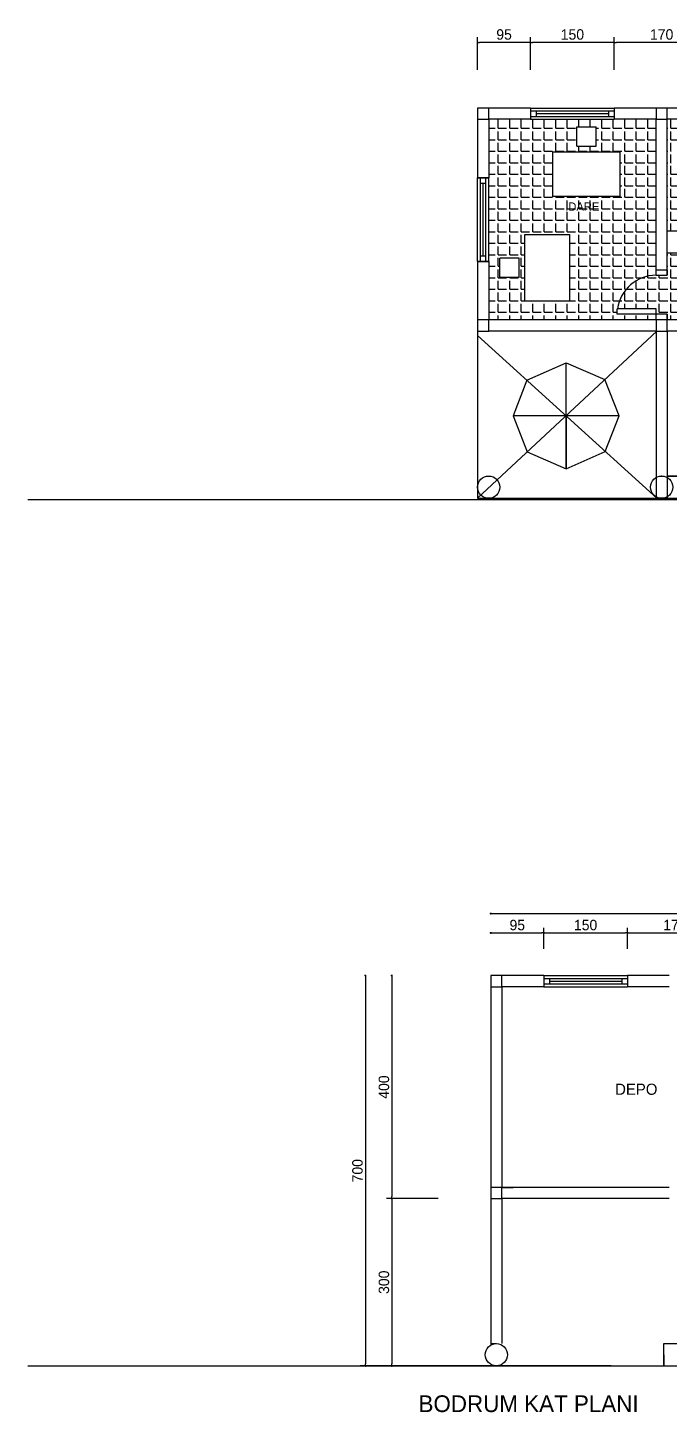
# Model space of a CAD drawing. Extents: x 9483 to 67306, y -5730 to 5191.
# Drawn here: x 17348 to 18498, y -5730 to -3247 of the extents above; entities that cross this region are included whole.
import ezdxf

# ---------------------------------------------------------------- set-up
doc = ezdxf.new("R2010")
doc.units = 0
doc.header["$MEASUREMENT"] = 0
doc.layers.get('0').update_dxf_attribs({"linetype": 'CONTINUOUS'})
doc.layers.get('DEFPOINTS').update_dxf_attribs({"linetype": 'CONTINUOUS'})
for name, color, linetype in [('duvar', 3, 'CONTINUOUS'), ('döşeme', 40, 'CONTINUOUS'), ('kolon', 1, 'CONTINUOUS'), ('Layer1', 4, 'CONTINUOUS'), ('yazı', 6, 'CONTINUOUS'), ('ölçü', 5, 'CONTINUOUS')]:
    doc.layers.add(name, color=color, linetype=linetype)
doc.dimstyles.get("Standard").update_dxf_attribs({"dimtxt": 0.18, "dimasz": 0.18, "dimexe": 0.18, "dimexo": 0.0625, "dimgap": 0.09, "dimtad": 0, "dimtih": 1, "dimtoh": 1, "dimdec": 4, "dimzin": 0, "dimdsep": 46, "dimtxsty": 'Standard', "dimcen": 0.09, "dimadec": 0, "dimazin": 0, "dimtfac": 1, "dimtdec": 4, "dimtofl": 0, "dimtmove": 0, "dimatfit": 3, "dimfxl": 1, "dimtolj": 1, "dimtzin": 0, "dimarcsym": 0})

# ---------------------------------------------------------------- blocks, each defined once
blk = doc.blocks.new('_DOT')
at = {"color": 0, "linetype": 'ByBlock'}
blk.add_line((-0.5, 0), (-1, 0), dxfattribs=at)
at = {"color": 0, "linetype": 'ByBlock', "const_width": 0.5}
blk.add_lwpolyline([(-0.25, 0, 1), (0.25, 0, 1)], format="xyb", close=True, dxfattribs=at)
blk = doc.blocks.new('*D62')
at = {"layer": 'DEFPOINTS', "color": 0}
for p in [(18088.5, -4946.8), (17953.1, -5646.8), (18088.5, -5646.8)]:
    blk.add_point(p, dxfattribs=at)
at = {"layer": 'ölçü', "color": 0, "lineweight": -2}
for p, q in [((17953.1, -4950.6), (17953.1, -5643.1)), ((18083.8, -5646.8), (17943.7, -5646.8))]:
    blk.add_line(p, q, dxfattribs=at)
at = {"layer": 'ölçü', "color": 0, "lineweight": -2, "xscale": 3.75, "yscale": 3.75, "zscale": 3.75}
for p, rotation in [((17953.1, -4946.8), 90), ((17953.1, -5646.8), 270)]:
    blk.add_blockref('_DOT', p, dxfattribs=dict(at, rotation=rotation))
at = {"layer": 'ölçü', "color": 0, "insert": (17939, -5296.8), "char_height": 18.75, "attachment_point": 5, "rotation": 90}
blk.add_mtext('\\A1;700', dxfattribs=at)
blk = doc.blocks.new('*D61')
at = {"layer": 'DEFPOINTS', "color": 0}
for p in [(18088.5, -5346.8), (18000.4, -5646.8), (18398.5, -5646.8)]:
    blk.add_point(p, dxfattribs=at)
at = {"layer": 'ölçü', "color": 0, "lineweight": -2}
for p, q in [((18000.4, -5350.6), (18000.4, -5643.1)), ((18393.8, -5646.8), (17991, -5646.8))]:
    blk.add_line(p, q, dxfattribs=at)
at = {"layer": 'ölçü', "color": 0, "lineweight": -2, "xscale": 3.75, "yscale": 3.75, "zscale": 3.75}
for p, rotation in [((18000.4, -5346.8), 90), ((18000.4, -5646.8), 270)]:
    blk.add_blockref('_DOT', p, dxfattribs=dict(at, rotation=rotation))
at = {"layer": 'ölçü', "color": 0, "insert": (17986.4, -5496.8), "char_height": 18.75, "attachment_point": 5, "rotation": 90}
blk.add_mtext('\\A1;300', dxfattribs=at)
blk = doc.blocks.new('*D59')
at = {"layer": 'DEFPOINTS', "color": 0}
for p in [(19777.9, -4835.6), (18177.9, -4903.8), (19777.9, -4903.8)]:
    blk.add_point(p, dxfattribs=at)
at = {"layer": 'ölçü', "color": 0, "lineweight": -2}
for p, q in [((18181.6, -4835.6), (19774.1, -4835.6)), ((19777.9, -4899.1), (19777.9, -4826.2))]:
    blk.add_line(p, q, dxfattribs=at)
at = {"layer": 'ölçü', "color": 0, "lineweight": -2, "xscale": 3.75, "yscale": 3.75, "zscale": 3.75, "rotation": 180}
blk.add_blockref('_DOT', (18177.9, -4835.6), dxfattribs=at)
at = {"layer": 'ölçü', "color": 0, "lineweight": -2, "xscale": 3.75, "yscale": 3.75, "zscale": 3.75}
blk.add_blockref('_DOT', (19777.9, -4835.6), dxfattribs=at)
at = {"layer": 'ölçü', "color": 0, "insert": (18977.9, -4821.5), "char_height": 18.75, "attachment_point": 5}
blk.add_mtext('\\A1;1.600', dxfattribs=at)
blk = doc.blocks.new('*D60')
at = {"layer": 'DEFPOINTS', "color": 0}
for p in [(18088.5, -4946.8), (18000.4, -5346.8), (18088.5, -5346.8)]:
    blk.add_point(p, dxfattribs=at)
at = {"layer": 'ölçü', "color": 0, "lineweight": -2}
for p, q in [((18000.4, -4950.6), (18000.4, -5343.1)), ((18083.8, -5346.8), (17991, -5346.8))]:
    blk.add_line(p, q, dxfattribs=at)
at = {"layer": 'ölçü', "color": 0, "lineweight": -2, "xscale": 3.75, "yscale": 3.75, "zscale": 3.75}
for p, rotation in [((18000.4, -4946.8), 90), ((18000.4, -5346.8), 270)]:
    blk.add_blockref('_DOT', p, dxfattribs=dict(at, rotation=rotation))
at = {"layer": 'ölçü', "color": 0, "insert": (17986.4, -5146.8), "char_height": 18.75, "attachment_point": 5, "rotation": 90}
blk.add_mtext('\\A1;400', dxfattribs=at)
blk = doc.blocks.new('*D50')
at = {"layer": 'DEFPOINTS', "color": 0}
for p in [(18592.9, -4870.3), (18422.9, -4903.8), (18592.9, -4903.8)]:
    blk.add_point(p, dxfattribs=at)
at = {"layer": 'ölçü', "color": 0, "lineweight": -2}
for p, q in [((18592.9, -4899.1), (18592.9, -4860.9)), ((18426.6, -4870.3), (18589.1, -4870.3))]:
    blk.add_line(p, q, dxfattribs=at)
at = {"layer": 'ölçü', "color": 0, "lineweight": -2, "xscale": 3.75, "yscale": 3.75, "zscale": 3.75, "rotation": 180}
blk.add_blockref('_DOT', (18422.9, -4870.3), dxfattribs=at)
at = {"layer": 'ölçü', "color": 0, "lineweight": -2, "xscale": 3.75, "yscale": 3.75, "zscale": 3.75}
blk.add_blockref('_DOT', (18592.9, -4870.3), dxfattribs=at)
at = {"layer": 'ölçü', "color": 0, "insert": (18507.9, -4856.3), "char_height": 18.75, "attachment_point": 5}
blk.add_mtext('\\A1;170', dxfattribs=at)
blk = doc.blocks.new('*D49')
at = {"layer": 'DEFPOINTS', "color": 0}
for p in [(18422.9, -4870.3), (18272.9, -4903.8), (18422.9, -4903.8)]:
    blk.add_point(p, dxfattribs=at)
at = {"layer": 'ölçü', "color": 0, "lineweight": -2}
for p, q in [((18422.9, -4899.1), (18422.9, -4860.9)), ((18276.6, -4870.3), (18419.1, -4870.3))]:
    blk.add_line(p, q, dxfattribs=at)
at = {"layer": 'ölçü', "color": 0, "lineweight": -2, "xscale": 3.75, "yscale": 3.75, "zscale": 3.75, "rotation": 180}
blk.add_blockref('_DOT', (18272.9, -4870.3), dxfattribs=at)
at = {"layer": 'ölçü', "color": 0, "lineweight": -2, "xscale": 3.75, "yscale": 3.75, "zscale": 3.75}
blk.add_blockref('_DOT', (18422.9, -4870.3), dxfattribs=at)
at = {"layer": 'ölçü', "color": 0, "insert": (18347.9, -4856.3), "char_height": 18.75, "attachment_point": 5}
blk.add_mtext('\\A1;150', dxfattribs=at)
blk = doc.blocks.new('*D48')
at = {"layer": 'DEFPOINTS', "color": 0}
for p in [(18272.9, -4870.3), (18177.9, -4903.8), (18272.9, -4903.8)]:
    blk.add_point(p, dxfattribs=at)
at = {"layer": 'ölçü', "color": 0, "lineweight": -2}
for p, q in [((18272.9, -4899.1), (18272.9, -4860.9)), ((18181.6, -4870.3), (18269.1, -4870.3))]:
    blk.add_line(p, q, dxfattribs=at)
at = {"layer": 'ölçü', "color": 0, "lineweight": -2, "xscale": 3.75, "yscale": 3.75, "zscale": 3.75, "rotation": 180}
blk.add_blockref('_DOT', (18177.9, -4870.3), dxfattribs=at)
at = {"layer": 'ölçü', "color": 0, "lineweight": -2, "xscale": 3.75, "yscale": 3.75, "zscale": 3.75}
blk.add_blockref('_DOT', (18272.9, -4870.3), dxfattribs=at)
at = {"layer": 'ölçü', "color": 0, "insert": (18225.4, -4856.3), "char_height": 18.75, "attachment_point": 5}
blk.add_mtext('\\A1;95', dxfattribs=at)
blk = doc.blocks.new('*D44')
at = {"layer": 'DEFPOINTS', "color": 0}
for p in [(18399.2, -3273.2), (18399.2, -3327.2), (18569.2, -3327.2)]:
    blk.add_point(p, dxfattribs=at)
at = {"layer": 'ölçü', "color": 0, "lineweight": -2}
for p, q in [((18399.2, -3322.5), (18399.2, -3263.8)), ((18565.4, -3273.2), (18402.9, -3273.2))]:
    blk.add_line(p, q, dxfattribs=at)
at = {"layer": 'ölçü', "color": 0, "lineweight": -2, "xscale": 3.75, "yscale": 3.75, "zscale": 3.75, "rotation": 180}
blk.add_blockref('_DOT', (18399.2, -3273.2), dxfattribs=at)
at = {"layer": 'ölçü', "color": 0, "lineweight": -2, "xscale": 3.75, "yscale": 3.75, "zscale": 3.75}
blk.add_blockref('_DOT', (18569.2, -3273.2), dxfattribs=at)
at = {"layer": 'ölçü', "color": 0, "insert": (18484.2, -3259.1), "char_height": 18.75, "attachment_point": 5}
blk.add_mtext('\\A1;170', dxfattribs=at)
blk = doc.blocks.new('*D46')
at = {"layer": 'DEFPOINTS', "color": 0}
for p in [(18154.2, -3273.2), (18154.2, -3327.2), (18249.2, -3327.2)]:
    blk.add_point(p, dxfattribs=at)
at = {"layer": 'ölçü', "color": 0, "lineweight": -2}
for p, q in [((18154.2, -3322.5), (18154.2, -3263.8)), ((18245.4, -3273.2), (18157.9, -3273.2))]:
    blk.add_line(p, q, dxfattribs=at)
at = {"layer": 'ölçü', "color": 0, "lineweight": -2, "xscale": 3.75, "yscale": 3.75, "zscale": 3.75, "rotation": 180}
blk.add_blockref('_DOT', (18154.2, -3273.2), dxfattribs=at)
at = {"layer": 'ölçü', "color": 0, "lineweight": -2, "xscale": 3.75, "yscale": 3.75, "zscale": 3.75}
blk.add_blockref('_DOT', (18249.2, -3273.2), dxfattribs=at)
at = {"layer": 'ölçü', "color": 0, "insert": (18201.7, -3259.1), "char_height": 18.75, "attachment_point": 5}
blk.add_mtext('\\A1;95', dxfattribs=at)
blk = doc.blocks.new('*D45')
at = {"layer": 'DEFPOINTS', "color": 0}
for p in [(18249.2, -3273.2), (18249.2, -3327.2), (18399.2, -3327.2)]:
    blk.add_point(p, dxfattribs=at)
at = {"layer": 'ölçü', "color": 0, "lineweight": -2}
for p, q in [((18249.2, -3322.5), (18249.2, -3263.8)), ((18395.4, -3273.2), (18252.9, -3273.2))]:
    blk.add_line(p, q, dxfattribs=at)
at = {"layer": 'ölçü', "color": 0, "lineweight": -2, "xscale": 3.75, "yscale": 3.75, "zscale": 3.75, "rotation": 180}
blk.add_blockref('_DOT', (18249.2, -3273.2), dxfattribs=at)
at = {"layer": 'ölçü', "color": 0, "lineweight": -2, "xscale": 3.75, "yscale": 3.75, "zscale": 3.75}
blk.add_blockref('_DOT', (18399.2, -3273.2), dxfattribs=at)
at = {"layer": 'ölçü', "color": 0, "insert": (18324.2, -3259.1), "char_height": 18.75, "attachment_point": 5}
blk.add_mtext('\\A1;150', dxfattribs=at)

msp = doc.modelspace()

# ---------------------------------------------------------------- hatches: boundary and pattern name
at = {"layer": 'döşeme'}
h = msp.add_hatch(dxfattribs=at)
h.set_pattern_fill('ANGLE', color=256, scale=75, style=0)
h.set_pattern_definition([(0, (0, -6356.042), (0, 20.625), [15, -5.625]), (90, (0, -6356.042), (-20.625, 1e-15), [15, -5.625])])
h.paths.add_polyline_path([(18474.1826, -3410.87836), (18399.1826, -3410.87836), (18249.1826, -3410.87836), (18174.1826, -3410.87836), (18174.1826, -3515.87836), (18174.1826, -3665.87836), (18174.1826, -3770.87836), (18474.1826, -3770.87836), (18474.1826, -3760.87836), (18404.1826, -3760.87836), (18404.1826, -3750.87836), (18404.90057, -3750.87836, -0.3728246933), (18474.1826, -3690.87836), (18474.1826, -3680.87836)])
h.paths.add_polyline_path([(18318.92011, -3737.51971), (18238.92011, -3737.51971), (18238.92011, -3617.51971), (18318.92011, -3617.51971)], flags=16)
h.paths.add_polyline_path([(18289.38552, -3549.59821), (18289.38552, -3469.59821), (18409.38552, -3469.59821), (18409.38552, -3549.59821)], flags=16)
h.paths.add_polyline_path([(18228.92011, -3660.01971), (18228.92011, -3695.01971), (18193.92011, -3695.01971), (18193.92011, -3660.01971)], flags=16)
h.paths.add_polyline_path([(18366.88552, -3459.59821), (18331.88552, -3459.59821), (18331.88552, -3424.59821), (18366.88552, -3424.59821)], flags=16)
h.paths.add_polyline_path([(18794.1826, -3410.87836), (18719.1826, -3410.87836), (18569.1826, -3410.87836), (18494.1826, -3410.87836), (18494.1826, -3610.87839), (18794.1826, -3610.87839)])
h.paths.add_polyline_path([(18546.31468, -3534.34989), (18546.31468, -3414.34989), (18626.31468, -3414.34989), (18626.31468, -3534.34989)], flags=16)
h.paths.add_polyline_path([(18536.31468, -3491.84989), (18501.31468, -3491.84989), (18501.31468, -3456.84989), (18536.31468, -3456.84989)], flags=16)
h.paths.add_polyline_path([(18684.09021, -3569.08017), (18719.09021, -3569.08017), (18719.09021, -3604.08017), (18684.09021, -3604.08017)], flags=16)
h.paths.add_polyline_path([(18749.30931, -3569.08017), (18784.30931, -3569.08017), (18784.30931, -3604.08017), (18749.30931, -3604.08017)], flags=16)
h.paths.add_polyline_path([(18774.1826, -3701.59633), (18774.1826, -3700.87836), (18784.1826, -3700.87836), (18784.1826, -3770.87836), (18794.1826, -3770.87836), (18794.1826, -3650.87839), (18494.1826, -3650.87839), (18494.1826, -3680.87836), (18494.1826, -3690.87836), (18474.1826, -3690.87836, 0.3728246933), (18404.90057, -3750.87836), (18474.1826, -3750.87836), (18474.1826, -3760.87836), (18494.1826, -3760.87836), (18494.1826, -3770.87836), (18584.1826, -3770.87836), (18704.1826, -3770.87836), (18714.1826, -3770.87836, -0.3728246933)])
h.paths.add_polyline_path([(18307.47747, -3578.98697), (18379.97747, -3578.98697), (18379.97747, -3556.48697), (18307.47747, -3556.48697)], flags=24)
h.paths.add_polyline_path([(18618.1953, -3560.64531), (18740.6953, -3560.64531), (18740.6953, -3538.14531), (18618.1953, -3538.14531)], flags=24)

# ---------------------------------------------------------------- linework, layer by layer
for p, q in [((18249.1826, -3390.87836), (18249.1826, -3410.87836)), ((18249.1826, -3390.87836), (18249.1826, -3410.87836)), ((18259.1826, -3395.87836), (18259.1826, -3405.87836)), ((18389.1826, -3395.87836), (18389.1826, -3405.87836)), ((18399.1826, -3390.87836), (18399.1826, -3410.87836)), ((18399.1826, -3390.87836), (18399.1826, -3410.87836)), ((18404.1826, -3760.87836), (18404.1826, -3750.87836)), ((18494.1826, -3760.87836), (18494.1826, -3770.87836)), ((18494.1826, -3760.87836), (18494.1826, -3770.87836)), ((18804.1826, -4050.87836), (18494.1826, -4050.87836)), ((18217.8742, -4946.80341), (18197.8742, -4946.80341)), ((18207.8742, -4966.80341), (18197.8742, -4966.80341)), ((18217.8742, -5326.80341), (18197.8742, -5326.80341)), ((18197.8742, -5346.80341), (18197.8742, -5326.80341)), ((18197.8742, -5326.80341), (18217.8742, -5326.80341)), ((18217.8742, -5326.80341), (18197.8742, -5326.80341)), ((18207.8742, -5346.80341), (18197.8742, -5346.80341)), ((18207.8742, -5346.80341), (18197.8742, -5346.80341)), ((18207.8742, -5346.80341), (18197.8742, -5346.80341))]:
    msp.add_line(p, q)
at = {"layer": 'DEFPOINTS', "color": 0, "linetype": 'ByBlock'}
for p in [(18174.1826, -3390.87836), (18494.1826, -3390.87836), (18174.1826, -3410.87836), (18494.1826, -3410.87836), (18174.1826, -3770.87836), (18494.1826, -3770.87836), (18174.1826, -3790.87836), (18494.1826, -3790.87836), (18197.8742, -4966.80341), (18197.8742, -5346.80341)]:
    msp.add_point(p, dxfattribs=at)
at = {"layer": 'duvar'}
for p, q in [((18249.1826, -3390.87836), (18174.1826, -3390.87836)), ((18474.1826, -3390.87836), (18399.1826, -3390.87836)), ((18569.1826, -3390.87836), (18494.1826, -3390.87836)), ((18249.1826, -3410.87836), (18174.1826, -3410.87836)), ((18174.1826, -3410.87836), (18174.1826, -3515.87836)), ((18174.1826, -3410.87836), (18174.1826, -3515.87836)), ((18474.1826, -3410.87836), (18399.1826, -3410.87836)), ((18474.1826, -3680.87836), (18474.1826, -3410.87836)), ((18494.1826, -3680.87836), (18494.1826, -3410.87836)), ((18569.1826, -3410.87836), (18494.1826, -3410.87836)), ((18174.1826, -3665.87836), (18174.1826, -3770.87836)), ((18474.1826, -3770.87836), (18174.1826, -3770.87836)), ((18584.1826, -3770.87836), (18494.1826, -3770.87836)), ((18475.61117, -3790.87836), (18174.1826, -3790.87836)), ((18584.1826, -3790.87836), (18494.1826, -3790.87836)), ((18272.8742, -4946.80341), (18197.8742, -4946.80341)), ((18497.8742, -4946.80341), (18422.8742, -4946.80341)), ((18177.8742, -4966.80341), (18177.8742, -5326.80341)), ((18197.8742, -4966.80341), (18197.8742, -5326.80341)), ((18272.8742, -4966.80341), (18197.8742, -4966.80341)), ((18497.8742, -4966.80341), (18422.8742, -4966.80341)), ((18497.8742, -5326.80341), (18197.8742, -5326.80341)), ((18177.8742, -5346.80341), (18177.8742, -5606.80341)), ((18197.8742, -5346.80341), (18197.8742, -5606.80341)), ((18497.8742, -5346.80341), (18197.8742, -5346.80341)), ((17347.7967, -5646.80341), (18487.8742, -5646.80341)), ((18187.8742, -5646.80341), (18487.8742, -5646.80341)), ((18192.36584, -5646.80341), (19947.68401, -5646.80341))]:
    msp.add_line(p, q, dxfattribs=at)
at = {"layer": 'duvar', "color": 3}
for p, q in [((18154.1826, -3410.87836), (18154.1826, -3515.87836)), ((18154.1826, -3665.87836), (18154.1826, -3770.87836))]:
    msp.add_line(p, q, dxfattribs=at)
at = {"layer": 'kolon', "color": 1}
for p, q in [((18154.1826, -3390.87836), (18154.1826, -3410.87836)), ((18174.1826, -3390.87836), (18154.1826, -3390.87836)), ((18174.1826, -3410.87836), (18174.1826, -3390.87836)), ((18474.1826, -3390.87836), (18474.1826, -3410.87836)), ((18494.1826, -3390.87836), (18474.1826, -3390.87836)), ((18494.1826, -3410.87836), (18494.1826, -3390.87836)), ((18154.1826, -3410.87836), (18174.1826, -3410.87836)), ((18474.1826, -3410.87836), (18494.1826, -3410.87836)), ((18154.1826, -3770.87836), (18154.1826, -3790.87836)), ((18174.1826, -3770.87836), (18154.1826, -3770.87836)), ((18174.1826, -3790.87836), (18174.1826, -3770.87836)), ((18494.1826, -3770.87836), (18474.1826, -3770.87836)), ((18474.1826, -3770.87836), (18474.1826, -3790.87836)), ((18494.1826, -3790.87836), (18494.1826, -3770.87836)), ((18154.1826, -3790.87836), (18174.1826, -3790.87836)), ((18474.1826, -3790.87836), (18494.1826, -3790.87836)), ((18197.8742, -4946.80341), (18177.8742, -4946.80341)), ((18177.8742, -4946.80341), (18177.8742, -4966.80341)), ((18197.8742, -4966.80341), (18197.8742, -4946.80341)), ((18177.8742, -4966.80341), (18197.8742, -4966.80341)), ((18177.8742, -5326.80341), (18177.8742, -5346.80341)), ((18197.8742, -5326.80341), (18177.8742, -5326.80341)), ((18197.8742, -5346.80341), (18197.8742, -5326.80341)), ((18177.8742, -5346.80341), (18197.8742, -5346.80341)), ((18487.8742, -5646.80341), (18527.8742, -5646.80341))]:
    msp.add_line(p, q, dxfattribs=at)
at = {"layer": 'kolon'}
for p, q in [((18484.1826, -4050.87836), (18483.30682, -4050.87836)), ((18483.30682, -4050.87836), (18484.1826, -4050.87836)), ((18494.1826, -4088.19887), (18494.1826, -4090.87836)), ((18177.8742, -5606.80341), (18187.8742, -5606.80341)), ((18177.8742, -5606.80341), (18177.8742, -5609.48291)), ((18487.8742, -5646.80341), (18487.8742, -5606.80341)), ((18487.8742, -5606.80341), (18527.8742, -5606.80341)), ((18487.8742, -5626.80341), (18487.8742, -5646.80341))]:
    msp.add_line(p, q, dxfattribs=at)
for centre in [(18174.1826, -4070.87836), (18174.1826, -4070.87836), (18484.1826, -4070.87836), (18187.8742, -5626.80341)]:
    msp.add_circle(centre, 20, dxfattribs=at)
at = {"layer": 'Layer1'}
for p, q in [((18249.1826, -3390.87836), (18399.1826, -3390.87836)), ((18249.1826, -3395.87836), (18399.1826, -3395.87836)), ((18259.1826, -3400.87836), (18389.1826, -3400.87836)), ((18249.1826, -3405.87836), (18399.1826, -3405.87836)), ((18249.1826, -3410.87836), (18399.1826, -3410.87836)), ((18331.88552, -3459.59821), (18331.88552, -3424.59821)), ((18331.88552, -3424.59821), (18366.88552, -3424.59821)), ((18366.88552, -3459.59821), (18366.88552, -3424.59821)), ((18289.38552, -3549.59821), (18289.38552, -3469.59821)), ((18289.38552, -3469.59821), (18409.38552, -3469.59821)), ((18331.88552, -3459.59821), (18366.88552, -3459.59821)), ((18409.38552, -3469.59821), (18409.38552, -3549.59821)), ((18154.1826, -3515.87836), (18174.1826, -3515.87836)), ((18174.1826, -3515.87836), (18154.1826, -3515.87836)), ((18159.1826, -3665.87836), (18159.1826, -3515.87836)), ((18159.1826, -3525.87836), (18169.1826, -3525.87836)), ((18164.1826, -3655.87836), (18164.1826, -3525.87836)), ((18169.1826, -3665.87836), (18169.1826, -3515.87836)), ((18409.38552, -3549.59821), (18289.38552, -3549.59821)), ((18238.92011, -3737.51971), (18238.92011, -3617.51971)), ((18238.92011, -3617.51971), (18318.92011, -3617.51971)), ((18318.92011, -3617.51971), (18318.92011, -3737.51971)), ((18494.1826, -3610.87839), (18794.1826, -3610.87839)), ((18154.1826, -3665.87836), (18174.1826, -3665.87836)), ((18174.1826, -3665.87836), (18154.1826, -3665.87836)), ((18159.1826, -3655.87836), (18169.1826, -3655.87836)), ((18193.92011, -3695.01971), (18193.92011, -3660.01971)), ((18228.92011, -3660.01971), (18193.92011, -3660.01971)), ((18228.92011, -3695.01971), (18228.92011, -3660.01971)), ((18494.1826, -3650.87839), (18794.1826, -3650.87839)), ((18228.92011, -3695.01971), (18193.92011, -3695.01971)), ((18474.1826, -3690.87836), (18474.1826, -3680.87836)), ((18474.1826, -3680.87836), (18494.1826, -3680.87836)), ((18474.1826, -3680.87836), (18494.1826, -3680.87836)), ((18474.1826, -3690.87836), (18474.1826, -3680.87836)), ((18474.1826, -3690.87836), (18474.1826, -3680.87836)), ((18474.1826, -3690.87836), (18494.1826, -3690.87836)), ((18474.1826, -3690.87836), (18494.1826, -3690.87836)), ((18494.1826, -3680.87836), (18494.1826, -3690.87836)), ((18494.1826, -3690.87836), (18494.1826, -3680.87836)), ((18494.1826, -3690.87836), (18494.1826, -3680.87836)), ((18494.1826, -3680.87836), (18494.1826, -3690.87836)), ((18318.92011, -3737.51971), (18238.92011, -3737.51971)), ((18404.1826, -3760.87836), (18404.1826, -3750.87836)), ((18474.1826, -3750.87836), (18404.1826, -3750.87836)), ((18474.1826, -3750.87836), (18404.1826, -3750.87836)), ((18494.1826, -3760.87836), (18404.1826, -3760.87836)), ((18494.1826, -3760.87836), (18404.1826, -3760.87836)), ((18474.1826, -3770.87836), (18474.1826, -3750.87836)), ((18474.1826, -3770.87836), (18474.1826, -3750.87836)), ((18474.1826, -3770.87836), (18474.1826, -3750.87836)), ((18494.1826, -3770.87836), (18474.1826, -3770.87836)), ((18494.1826, -3770.87836), (18474.1826, -3770.87836)), ((18494.1826, -3770.87836), (18494.1826, -3760.87836)), ((18494.1826, -3770.87836), (18494.1826, -3760.87836)), ((18272.8742, -4946.80341), (18272.8742, -4966.80341)), ((18272.8742, -4946.80341), (18272.8742, -4966.80341)), ((18272.8742, -4946.80341), (18422.8742, -4946.80341)), ((18272.8742, -4951.80341), (18422.8742, -4951.80341)), ((18272.8742, -4961.80341), (18422.8742, -4961.80341)), ((18282.8742, -4951.80341), (18282.8742, -4961.80341)), ((18282.8742, -4956.80341), (18412.8742, -4956.80341)), ((18412.8742, -4951.80341), (18412.8742, -4961.80341)), ((18422.8742, -4946.80341), (18422.8742, -4966.80341)), ((18422.8742, -4946.80341), (18422.8742, -4966.80341)), ((18272.8742, -4966.80341), (18422.8742, -4966.80341))]:
    msp.add_line(p, q, dxfattribs=at)
at = {"layer": 'Layer1', "color": 4}
for p, q in [((18154.1826, -3665.87836), (18154.1826, -3515.87836)), ((18174.1826, -3665.87836), (18174.1826, -3515.87836))]:
    msp.add_line(p, q, dxfattribs=at)
at = {"layer": 'Layer1'}
msp.add_arc((18474.1826, -3760.87836), 70, 90, 171.7867893, dxfattribs=at)
at = {"layer": 'yazı'}
for p, q in [((18154.1826, -4090.87836), (18475.61117, -3790.87836)), ((18154.1826, -3790.87836), (18154.1826, -4090.87836)), ((18154.1826, -3798.67057), (18475.61117, -4090.87836)), ((18474.1826, -3790.87836), (18474.1826, -4090.87836)), ((18494.1826, -3790.87836), (18494.1826, -4090.87836)), ((18242.48792, -3878.94813), (18312.78223, -3847.85205)), ((18312.78223, -4037.85205), (18312.78223, -3847.85205)), ((18312.78223, -3847.85205), (18382.23248, -3878.03181)), ((18242.48792, -3878.94813), (18217.78223, -3942.85205)), ((18407.78223, -3942.85205), (18382.23248, -3878.03181)), ((18217.78223, -3942.85205), (18243.33198, -4007.67228)), ((18407.78223, -3942.85205), (18217.78223, -3942.85205)), ((18312.78223, -3942.85205), (18312.78223, -4037.85205)), ((18383.07653, -4006.75596), (18407.78223, -3942.85205)), ((18243.33198, -4007.67228), (18312.78223, -4037.85205)), ((18312.78223, -4037.85205), (18383.07653, -4006.75596)), ((18494.1826, -4050.87836), (19414.1826, -4050.87836)), ((20347.38018, -4093.55785), (17347.7967, -4093.55785)), ((18154.1826, -4090.87836), (19754.1826, -4090.87836))]:
    msp.add_line(p, q, dxfattribs=at)

# ---------------------------------------------------------------- texts
for s, height, p in [('IDARE', 15, (18311.22747, -3575.23697)), ('DEPO', 20, (18400.78428, -5160.67508)), ('BODRUM KAT PLANI', 30, (18048.32793, -5729.64197))]:
    msp.add_text(s, height=height, dxfattribs=at).set_placement(p)

# ---------------------------------------------------------------- dimensions: what is measured, and where the dimension line sits
at = {"layer": 'ölçü'}
for base, p1, p2, picture, middle in [((18154.1826, -3273.20472), (18249.1826, -3327.17181), (18154.1826, -3327.17181), '*D46', (18201.6826, -3259.14222)), ((18249.1826, -3273.20472), (18399.1826, -3327.17181), (18249.1826, -3327.17181), '*D45', (18324.1826, -3259.14222)), ((18399.1826, -3273.20472), (18569.1826, -3327.17181), (18399.1826, -3327.17181), '*D44', (18484.1826, -3259.14222)), ((19777.8742, -4835.55741), (18177.8742, -4903.83172), (19777.8742, -4903.83172), '*D59', (18977.8742, -4821.49491)), ((18272.8742, -4870.32391), (18177.8742, -4903.83172), (18272.8742, -4903.83172), '*D48', (18225.3742, -4856.26141)), ((18422.8742, -4870.32391), (18272.8742, -4903.83172), (18422.8742, -4903.83172), '*D49', (18347.8742, -4856.26141)), ((18592.8742, -4870.32391), (18422.8742, -4903.83172), (18592.8742, -4903.83172), '*D50', (18507.8742, -4856.26141))]:
    dim = msp.add_linear_dim(base=base, p1=p1, p2=p2, dimstyle='Standard', override={"dimscale": 7.5, "dimtxt": 2.5, "dimasz": 0.5, "dimexe": 1.25, "dimexo": 0.625, "dimgap": 0.625, "dimtad": 1, "dimtih": 0, "dimtoh": 0, "dimzin": 8, "dimlunit": 6, "dimblk1": 'DOT', "dimblk2": 'DOT', "dimsah": 1, "dimcen": 0.5, "dimse1": 1, "dimtofl": 1, "dimtmove": 1}, dxfattribs=at)
    dim.commit()
    dim.dimension.update_dxf_attribs({"geometry": picture, "text_midpoint": middle})
for base, p1, p2, picture, middle in [((17953.10897, -5646.80341), (18088.5082, -4946.80341), (18088.5082, -5646.80341), '*D62', (17939.04647, -5296.80341)), ((18000.42037, -5346.80341), (18088.5082, -4946.80341), (18088.5082, -5346.80341), '*D60', (17986.35787, -5146.80341)), ((18000.42037, -5646.80341), (18088.5082, -5346.80341), (18398.5082, -5646.80341), '*D61', (17986.35787, -5496.80341))]:
    dim = msp.add_linear_dim(base=base, p1=p1, p2=p2, angle=90, dimstyle='Standard', override={"dimscale": 7.5, "dimtxt": 2.5, "dimasz": 0.5, "dimexe": 1.25, "dimexo": 0.625, "dimgap": 0.625, "dimtad": 1, "dimtih": 0, "dimtoh": 0, "dimzin": 8, "dimlunit": 6, "dimblk1": 'DOT', "dimblk2": 'DOT', "dimsah": 1, "dimcen": 0.5, "dimse1": 1, "dimtofl": 1, "dimtmove": 1}, dxfattribs=at)
    dim.commit()
    dim.dimension.update_dxf_attribs({"geometry": picture, "text_midpoint": middle})

doc.saveas('drawing.dxf')
